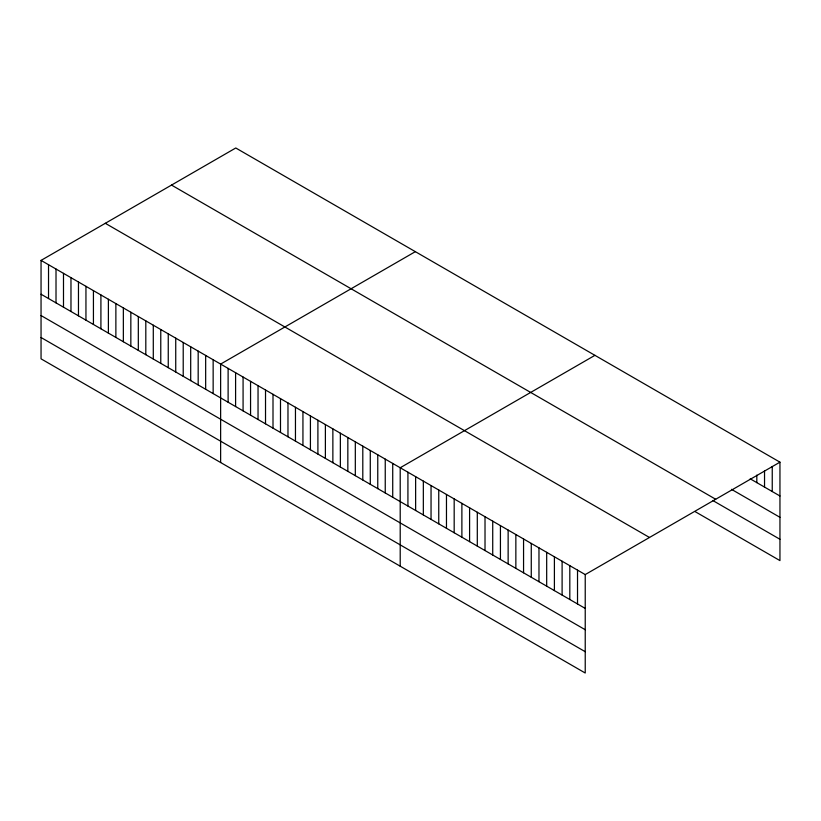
<?xml version="1.0" encoding="UTF-8"?>
<svg xmlns="http://www.w3.org/2000/svg" width="821" height="821" viewBox="0 0 821 821"><rect width="100%" height="100%" fill="white"/><g stroke="black" fill="none" stroke-linecap="round" stroke-linejoin="round"><path stroke-width="1.23" d="M41.05 260.401L585.229 574.577L585.229 673.015L41.05 358.839L41.05 260.401L235.771 147.985L779.95 462.161L779.95 560.599L695.151 511.637M415.344 251.657L220.633 364.083L220.633 462.521M594.927 355.339L400.207 467.754L400.207 566.203M585.229 574.577L779.95 462.161M750.209 478.817L779.95 495.987M731.49 489.337L779.95 517.312M171.507 185.074L715.696 499.26M712.772 500.492L779.95 539.274M105.304 223.302L649.493 537.478M41.05 294.226L585.229 608.412M41.05 315.551L585.229 629.728M41.05 337.513L585.229 651.7M772.243 466.482L772.243 491.543M764.536 470.802L764.536 487.089M756.818 475.123L756.818 482.635M577.522 570.133L577.522 603.958M569.815 565.679L569.815 599.504M562.108 561.225L562.108 595.051M554.401 556.782L554.401 590.607M546.683 552.328L546.683 586.153M538.976 547.874L538.976 581.699M531.269 543.42L531.269 577.255M523.562 538.976L523.562 572.801M515.855 534.522L515.855 568.348M508.137 530.068L508.137 563.894M500.43 525.625L500.43 559.45M492.723 521.171L492.723 554.996M485.016 516.717L485.016 550.542M477.299 512.263L477.299 546.098M469.591 507.819L469.591 541.644M461.884 503.365L461.884 537.191M454.177 498.911L454.177 532.747M446.47 494.468L446.47 528.293M438.753 490.014L438.753 523.839M431.046 485.56L431.046 519.385M423.338 481.116L423.338 514.941M415.631 476.662L415.631 510.488M407.924 472.208L407.924 506.034M392.725 463.434L392.725 497.269M385.244 459.124L385.244 492.949M377.763 454.803L377.763 488.628M370.281 450.483L370.281 484.308M362.8 446.162L362.8 479.987M355.319 441.842L355.319 475.667M347.837 437.521L347.837 471.346M340.356 433.201L340.356 467.026M332.864 428.88L332.864 462.705M325.383 424.56L325.383 458.385M317.901 420.239L317.901 454.064M310.42 415.919L310.42 449.744M302.939 411.598L302.939 445.423M295.457 407.278L295.457 441.103M287.976 402.957L287.976 436.782M280.495 398.637L280.495 432.462M273.003 394.316L273.003 428.141M265.522 389.996L265.522 423.831M258.04 385.675L258.04 419.51M250.559 381.355L250.559 415.19M243.078 377.044L243.078 410.869M235.596 372.724L235.596 406.549M228.115 368.403L228.115 402.228M213.152 359.762L213.152 393.587M205.661 355.442L205.661 389.267M198.179 351.121L198.179 384.946M190.698 346.801L190.698 380.626M183.216 342.48L183.216 376.305M175.735 338.16L175.735 371.985M168.254 333.839L168.254 367.664M160.772 329.519L160.772 363.344M153.291 325.198L153.291 359.023M145.81 320.878L145.81 354.703M138.318 316.557L138.318 350.382M130.837 312.237L130.837 346.062M123.355 307.916L123.355 341.741M115.874 303.596L115.874 337.431M108.393 299.275L108.393 333.11M100.911 294.955L100.911 328.79M93.43 290.644L93.43 324.469M85.948 286.324L85.948 320.149M78.467 282.003L78.467 315.828M70.975 277.683L70.975 311.508M63.494 273.362L63.494 307.187M56.013 269.042L56.013 302.867M48.531 264.721L48.531 298.546"/></g></svg>
